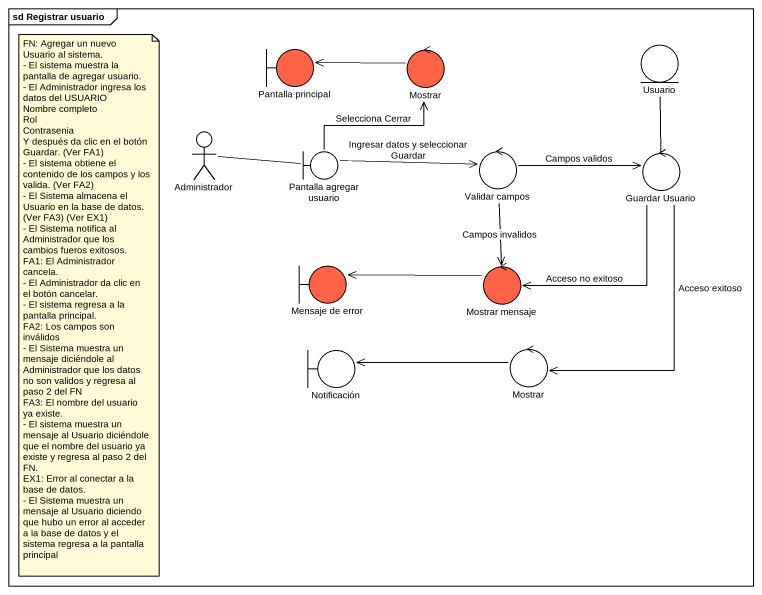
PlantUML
@startuml
mainframe sd Registrar usuario
boundary "Pantalla principal" as Pantalla_principal #FF6347
control Mostrar #FF6347
entity Usuario
actor Administrador
boundary "Pantalla agregar usuario" as Pantalla_agregar_usuario
control "Validar campos" as Validar_campos
control "Guardar Usuario" as Guardar_Usuario
boundary "Mensaje de error" as Mensaje_de_error #FF6347
control "Mostrar mensaje" as Mostrar_mensaje #FF6347
boundary Notificación
control "Mostrar" as Mostrar_2
Mostrar -left-> Pantalla_principal
Administrador -right- Pantalla_agregar_usuario
Pantalla_agregar_usuario -up-> Mostrar : Selecciona Cerrar
Pantalla_agregar_usuario -right-> Validar_campos : Ingresar datos y seleccionar Guardar
Validar_campos -right-> Guardar_Usuario : Campos validos
Validar_campos --> Mostrar_mensaje : Campos invalidos
Guardar_Usuario -up- Usuario
Guardar_Usuario --> Mostrar_mensaje : Acceso no exitoso
Guardar_Usuario --> Mostrar_2 : Acceso exitoso
Mostrar_mensaje -left-> Mensaje_de_error
Mostrar_2 -left-> Notificación
note as N1
  FN: Agregar un nuevo Usuario al sistema.
  - El sistema muestra la pantalla de agregar usuario.
  - El Administrador ingresa los datos del USUARIO
  Nombre completo
  Rol
  Contrasenia
  Y después da clic en el botón Guardar. (Ver FA1)
  - El sistema obtiene el contenido de los campos y los valida. (Ver FA2)
  - El Sistema almacena el Usuario en la base de datos. (Ver FA3) (Ver EX1)
  - El Sistema notifica al Administrador que los cambios fueros exitosos.
  FA1: El Administrador cancela.
  - El Administrador da clic en el botón cancelar.
  - El sistema regresa a la pantalla principal.
  FA2: Los campos son inválidos
  - El Sistema muestra un mensaje diciéndole al Administrador que los datos no son validos y regresa al paso 2 del FN
  FA3: El nombre del usuario ya existe.
  - El sistema muestra un mensaje al Usuario diciéndole que el nombre del usuario ya existe y regresa al paso 2 del FN.
  EX1: Error al conectar a la base de datos.
  - El Sistema muestra un mensaje al Usuario diciendo que hubo un error al acceder a la base de datos y el sistema regresa a la pantalla principal
end note
@enduml
